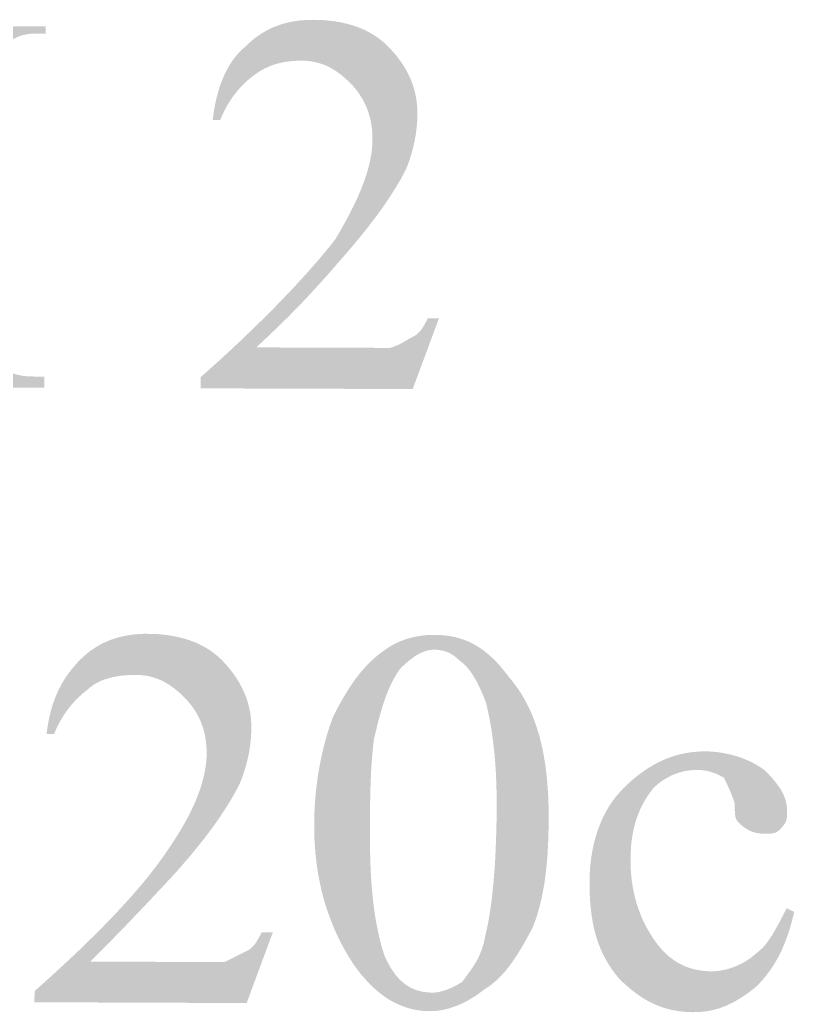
# Model space of a CAD drawing. Header units: millimetres. Extents: x -125 to 146, y -26 to 163.
# Drawn here: x 27.04 to 35.86, y 95.59 to 106.89 of the extents above; entities that cross this region are included whole.
import ezdxf

# ---------------------------------------------------------------- set-up
doc = ezdxf.new("R2010")
doc.units = ezdxf.units.MM
doc.header["$MEASUREMENT"] = 0
doc.layers.get('0').update_dxf_attribs({"color": 255, "linetype": 'CONTINUOUS'})

msp = doc.modelspace()

# ---------------------------------------------------------------- hatches: boundary and pattern name
at = {"true_color": 0x000007}
for points in [[(31.813, 103.488), (31.514, 102.683), (29.098, 102.691), (29.099, 102.818), (29.188, 102.897), (29.275, 102.975), (29.36, 103.052), (29.442, 103.128), (29.522, 103.203), (29.601, 103.277), (29.676, 103.35), (29.75, 103.422), (29.822, 103.492), (29.891, 103.561), (29.958, 103.629), (30.023, 103.696), (30.085, 103.761), (30.146, 103.825), (30.204, 103.888), (30.26, 103.949), (30.314, 104.008), (30.365, 104.067), (30.415, 104.123), (30.462, 104.178), (30.507, 104.232), (30.55, 104.283), (30.59, 104.333), (30.629, 104.382), (30.66, 104.435), (30.691, 104.487), (30.72, 104.539), (30.749, 104.591), (30.776, 104.642), (30.803, 104.692), (30.828, 104.742), (30.853, 104.792), (30.876, 104.841), (30.898, 104.89), (30.918, 104.938), (30.938, 104.986), (30.956, 105.034), (30.972, 105.081), (30.988, 105.127), (31.001, 105.173), (31.014, 105.219), (31.025, 105.264), (31.034, 105.309), (31.042, 105.353), (31.048, 105.397), (31.052, 105.44), (31.055, 105.483), (31.056, 105.526), (31.056, 105.557), (31.055, 105.588), (31.052, 105.619), (31.05, 105.649), (31.046, 105.679), (31.041, 105.709), (31.035, 105.737), (31.029, 105.766), (31.021, 105.794), (31.013, 105.822), (31.004, 105.849), (30.994, 105.876), (30.983, 105.902), (30.971, 105.928), (30.958, 105.954), (30.945, 105.979), (30.93, 106.003), (30.915, 106.028), (30.899, 106.051), (30.882, 106.075), (30.864, 106.098), (30.845, 106.12), (30.825, 106.143), (30.804, 106.164), (30.783, 106.185), (30.762, 106.205), (30.741, 106.224), (30.72, 106.242), (30.699, 106.26), (30.677, 106.276), (30.656, 106.292), (30.634, 106.306), (30.612, 106.32), (30.59, 106.333), (30.568, 106.345), (30.546, 106.356), (30.523, 106.366), (30.501, 106.375), (30.477, 106.384), (30.454, 106.392), (30.43, 106.398), (30.406, 106.404), (30.382, 106.409), (30.358, 106.413), (30.333, 106.416), (30.307, 106.419), (30.281, 106.42), (30.255, 106.42), (30.229, 106.42), (30.203, 106.42), (30.178, 106.419), (30.153, 106.417), (30.128, 106.415), (30.104, 106.412), (30.08, 106.409), (30.056, 106.406), (30.033, 106.401), (30.009, 106.396), (29.987, 106.391), (29.964, 106.385), (29.941, 106.378), (29.919, 106.37), (29.897, 106.362), (29.875, 106.353), (29.854, 106.343), (29.832, 106.333), (29.811, 106.322), (29.789, 106.31), (29.768, 106.297), (29.747, 106.283), (29.725, 106.269), (29.704, 106.253), (29.683, 106.237), (29.663, 106.221), (29.642, 106.204), (29.623, 106.186), (29.603, 106.168), (29.585, 106.15), (29.566, 106.131), (29.548, 106.112), (29.531, 106.092), (29.514, 106.072), (29.497, 106.051), (29.481, 106.03), (29.465, 106.009), (29.45, 105.987), (29.435, 105.965), (29.421, 105.942), (29.407, 105.919), (29.393, 105.895), (29.38, 105.871), (29.367, 105.846), (29.355, 105.821), (29.343, 105.796), (29.332, 105.77), (29.321, 105.744), (29.237, 105.744), (29.242, 105.792), (29.249, 105.838), (29.257, 105.884), (29.265, 105.929), (29.275, 105.972), (29.285, 106.015), (29.296, 106.056), (29.308, 106.097), (29.321, 106.137), (29.335, 106.175), (29.35, 106.213), (29.365, 106.249), (29.382, 106.284), (29.399, 106.318), (29.417, 106.351), (29.436, 106.383), (29.456, 106.413), (29.477, 106.442), (29.499, 106.471), (29.522, 106.497), (29.545, 106.523), (29.569, 106.547), (29.595, 106.57), (29.621, 106.592), (29.647, 106.618), (29.675, 106.642), (29.702, 106.665), (29.73, 106.687), (29.759, 106.708), (29.788, 106.727), (29.817, 106.745), (29.847, 106.762), (29.877, 106.778), (29.908, 106.793), (29.939, 106.806), (29.971, 106.818), (30.003, 106.83), (30.035, 106.84), (30.068, 106.849), (30.101, 106.857), (30.135, 106.864), (30.169, 106.87), (30.204, 106.875), (30.239, 106.879), (30.275, 106.882), (30.311, 106.884), (30.347, 106.885), (30.384, 106.886), (30.426, 106.885), (30.468, 106.884), (30.509, 106.881), (30.549, 106.878), (30.59, 106.874), (30.629, 106.868), (30.668, 106.862), (30.707, 106.855), (30.745, 106.846), (30.782, 106.837), (30.818, 106.827), (30.854, 106.815), (30.89, 106.803), (30.924, 106.789), (30.958, 106.774), (30.992, 106.758), (31.024, 106.741), (31.056, 106.722), (31.087, 106.703), (31.117, 106.682), (31.146, 106.66), (31.175, 106.637), (31.203, 106.612), (31.229, 106.586), (31.256, 106.559), (31.281, 106.532), (31.305, 106.505), (31.329, 106.476), (31.351, 106.448), (31.372, 106.419), (31.393, 106.39), (31.412, 106.36), (31.431, 106.329), (31.448, 106.299), (31.464, 106.267), (31.479, 106.236), (31.493, 106.204), (31.506, 106.171), (31.518, 106.138), (31.528, 106.105), (31.537, 106.071), (31.545, 106.036), (31.552, 106.001), (31.558, 105.966), (31.562, 105.93), (31.565, 105.894), (31.567, 105.857), (31.568, 105.82), (31.568, 105.794), (31.567, 105.767), (31.566, 105.741), (31.564, 105.714), (31.562, 105.688), (31.559, 105.662), (31.556, 105.635), (31.553, 105.609), (31.549, 105.582), (31.545, 105.556), (31.54, 105.529), (31.535, 105.503), (31.529, 105.476), (31.523, 105.45), (31.517, 105.424), (31.51, 105.397), (31.502, 105.371), (31.495, 105.344), (31.486, 105.318), (31.478, 105.291), (31.469, 105.265), (31.459, 105.239), (31.449, 105.212), (31.438, 105.186), (31.416, 105.144), (31.393, 105.101), (31.37, 105.059), (31.345, 105.017), (31.32, 104.974), (31.293, 104.932), (31.266, 104.889), (31.238, 104.846), (31.209, 104.803), (31.179, 104.76), (31.148, 104.717), (31.117, 104.673), (31.084, 104.63), (31.051, 104.586), (31.017, 104.541), (30.982, 104.497), (30.946, 104.452), (30.909, 104.407), (30.871, 104.361), (30.833, 104.315), (30.793, 104.269), (30.753, 104.222), (30.712, 104.175), (30.67, 104.128), (30.612, 104.06), (30.556, 103.996), (30.501, 103.934), (30.447, 103.874), (30.395, 103.817), (30.344, 103.762), (30.295, 103.71), (30.248, 103.66), (30.202, 103.613), (30.158, 103.568), (30.116, 103.525), (30.075, 103.484), (30.036, 103.446), (29.999, 103.41), (29.964, 103.375), (29.93, 103.343), (29.899, 103.313), (29.869, 103.285), (29.842, 103.259), (29.816, 103.235), (29.793, 103.213), (29.771, 103.193), (29.752, 103.174), (29.735, 103.157), (30.836, 103.153), (30.862, 103.153), (30.887, 103.153), (30.911, 103.153), (30.935, 103.153), (30.957, 103.153), (30.979, 103.153), (31, 103.153), (31.021, 103.153), (31.04, 103.153), (31.059, 103.153), (31.077, 103.152), (31.095, 103.152), (31.112, 103.152), (31.128, 103.152), (31.144, 103.152), (31.159, 103.152), (31.173, 103.152), (31.187, 103.152), (31.2, 103.152), (31.213, 103.152), (31.225, 103.152), (31.237, 103.152), (31.248, 103.152), (31.259, 103.152), (31.275, 103.157), (31.29, 103.162), (31.304, 103.167), (31.317, 103.173), (31.33, 103.178), (31.342, 103.183), (31.354, 103.188), (31.364, 103.194), (31.375, 103.199), (31.385, 103.204), (31.395, 103.209), (31.404, 103.215), (31.414, 103.22), (31.423, 103.225), (31.432, 103.231), (31.441, 103.236), (31.449, 103.241), (31.458, 103.246), (31.467, 103.252), (31.477, 103.257), (31.486, 103.262), (31.496, 103.267), (31.506, 103.273), (31.516, 103.278), (31.526, 103.283), (31.536, 103.289), (31.546, 103.296), (31.555, 103.302), (31.564, 103.309), (31.572, 103.317), (31.581, 103.324), (31.588, 103.332), (31.596, 103.341), (31.603, 103.349), (31.61, 103.358), (31.617, 103.367), (31.624, 103.377), (31.63, 103.386), (31.636, 103.396), (31.642, 103.406), (31.648, 103.416), (31.654, 103.426), (31.659, 103.436), (31.665, 103.447), (31.67, 103.457), (31.676, 103.468), (31.681, 103.478), (31.686, 103.489)], [(24.476, 102.709), (22.88, 106.194), (22.87, 103.437), (22.87, 103.406), (22.871, 103.375), (22.872, 103.346), (22.873, 103.317), (22.875, 103.289), (22.877, 103.263), (22.879, 103.237), (22.882, 103.213), (22.885, 103.189), (22.888, 103.166), (22.892, 103.145), (22.895, 103.125), (22.899, 103.105), (22.904, 103.087), (22.908, 103.07), (22.913, 103.054), (22.917, 103.039), (22.922, 103.026), (22.927, 103.014), (22.932, 103.002), (22.937, 102.993), (22.942, 102.984), (22.948, 102.977), (22.953, 102.971), (22.964, 102.96), (22.975, 102.95), (22.987, 102.941), (22.999, 102.932), (23.011, 102.923), (23.024, 102.915), (23.037, 102.907), (23.05, 102.899), (23.064, 102.892), (23.078, 102.886), (23.092, 102.879), (23.106, 102.874), (23.121, 102.868), (23.136, 102.864), (23.151, 102.859), (23.166, 102.855), (23.181, 102.852), (23.197, 102.849), (23.212, 102.846), (23.228, 102.844), (23.244, 102.842), (23.259, 102.841), (23.275, 102.84), (23.291, 102.84), (23.461, 102.839), (23.46, 102.712), (22.018, 102.718), (22.019, 102.845), (22.146, 102.844), (22.172, 102.844), (22.197, 102.845), (22.221, 102.846), (22.245, 102.848), (22.267, 102.85), (22.289, 102.852), (22.31, 102.855), (22.33, 102.858), (22.349, 102.862), (22.367, 102.866), (22.384, 102.871), (22.401, 102.876), (22.417, 102.882), (22.431, 102.888), (22.445, 102.894), (22.458, 102.901), (22.47, 102.909), (22.481, 102.917), (22.492, 102.925), (22.501, 102.934), (22.51, 102.943), (22.517, 102.952), (22.524, 102.962), (22.53, 102.972), (22.535, 102.983), (22.54, 102.994), (22.546, 103.006), (22.551, 103.019), (22.556, 103.031), (22.561, 103.045), (22.566, 103.059), (22.571, 103.074), (22.576, 103.09), (22.58, 103.106), (22.584, 103.123), (22.589, 103.142), (22.592, 103.16), (22.596, 103.18), (22.6, 103.201), (22.603, 103.223), (22.606, 103.246), (22.608, 103.27), (22.61, 103.295), (22.612, 103.321), (22.614, 103.348), (22.615, 103.377), (22.616, 103.407), (22.616, 103.438), (22.626, 106.11), (22.626, 106.136), (22.625, 106.161), (22.624, 106.186), (22.623, 106.209), (22.621, 106.232), (22.619, 106.254), (22.617, 106.275), (22.614, 106.295), (22.611, 106.315), (22.608, 106.334), (22.604, 106.352), (22.6, 106.369), (22.596, 106.386), (22.592, 106.403), (22.588, 106.418), (22.583, 106.433), (22.579, 106.448), (22.574, 106.461), (22.569, 106.475), (22.564, 106.488), (22.559, 106.5), (22.553, 106.512), (22.548, 106.523), (22.543, 106.534), (22.542, 106.539), (22.541, 106.544), (22.539, 106.55), (22.536, 106.555), (22.533, 106.56), (22.529, 106.565), (22.525, 106.571), (22.519, 106.576), (22.514, 106.581), (22.508, 106.587), (22.502, 106.592), (22.495, 106.597), (22.489, 106.603), (22.482, 106.608), (22.475, 106.613), (22.468, 106.619), (22.461, 106.624), (22.454, 106.629), (22.447, 106.635), (22.44, 106.64), (22.434, 106.645), (22.428, 106.651), (22.422, 106.656), (22.416, 106.661), (22.405, 106.666), (22.394, 106.672), (22.382, 106.677), (22.369, 106.682), (22.357, 106.687), (22.343, 106.692), (22.33, 106.697), (22.316, 106.702), (22.301, 106.707), (22.286, 106.711), (22.271, 106.716), (22.255, 106.72), (22.239, 106.724), (22.223, 106.728), (22.206, 106.731), (22.188, 106.734), (22.17, 106.737), (22.152, 106.74), (22.133, 106.742), (22.114, 106.744), (22.094, 106.745), (22.074, 106.746), (22.054, 106.747), (22.033, 106.747), (22.033, 106.832), (23.221, 106.827), (24.694, 103.599), (26.187, 106.817), (27.333, 106.812), (27.333, 106.728), (27.206, 106.728), (27.185, 106.728), (27.164, 106.727), (27.144, 106.725), (27.124, 106.722), (27.105, 106.718), (27.086, 106.714), (27.068, 106.709), (27.05, 106.704), (27.033, 106.697), (27.016, 106.691), (26.999, 106.684), (26.983, 106.676), (26.967, 106.668), (26.952, 106.659), (26.937, 106.651), (26.922, 106.641), (26.908, 106.632), (26.894, 106.622), (26.881, 106.612), (26.868, 106.602), (26.856, 106.592), (26.844, 106.581), (26.832, 106.571), (26.821, 106.56), (26.816, 106.549), (26.811, 106.538), (26.805, 106.526), (26.8, 106.514), (26.795, 106.501), (26.79, 106.488), (26.785, 106.473), (26.78, 106.458), (26.775, 106.443), (26.771, 106.426), (26.767, 106.409), (26.762, 106.391), (26.759, 106.372), (26.755, 106.352), (26.751, 106.331), (26.748, 106.31), (26.745, 106.287), (26.743, 106.263), (26.741, 106.238), (26.739, 106.212), (26.737, 106.184), (26.736, 106.156), (26.735, 106.126), (26.735, 106.095), (26.725, 103.423), (26.725, 103.391), (26.726, 103.361), (26.727, 103.331), (26.728, 103.303), (26.73, 103.275), (26.732, 103.249), (26.734, 103.223), (26.737, 103.198), (26.74, 103.175), (26.743, 103.152), (26.747, 103.131), (26.75, 103.11), (26.754, 103.091), (26.759, 103.073), (26.763, 103.056), (26.767, 103.04), (26.772, 103.025), (26.777, 103.012), (26.782, 102.999), (26.787, 102.988), (26.792, 102.978), (26.797, 102.97), (26.803, 102.963), (26.808, 102.957), (26.819, 102.946), (26.831, 102.936), (26.842, 102.927), (26.855, 102.917), (26.868, 102.909), (26.881, 102.9), (26.894, 102.892), (26.908, 102.885), (26.923, 102.878), (26.938, 102.871), (26.953, 102.865), (26.969, 102.859), (26.985, 102.854), (27.001, 102.849), (27.018, 102.845), (27.036, 102.841), (27.054, 102.837), (27.072, 102.834), (27.091, 102.832), (27.11, 102.83), (27.13, 102.828), (27.15, 102.827), (27.17, 102.826), (27.191, 102.826), (27.318, 102.825), (27.318, 102.698), (25.579, 102.704), (25.58, 102.831), (25.707, 102.831), (25.728, 102.831), (25.748, 102.832), (25.768, 102.833), (25.788, 102.834), (25.807, 102.836), (25.826, 102.839), (25.844, 102.842), (25.862, 102.845), (25.88, 102.849), (25.897, 102.853), (25.913, 102.858), (25.929, 102.863), (25.945, 102.869), (25.96, 102.875), (25.975, 102.881), (25.989, 102.888), (26.003, 102.896), (26.017, 102.904), (26.03, 102.912), (26.042, 102.92), (26.054, 102.929), (26.066, 102.939), (26.077, 102.949), (26.088, 102.959), (26.094, 102.97), (26.099, 102.981), (26.104, 102.993), (26.109, 103.005), (26.115, 103.018), (26.12, 103.032), (26.125, 103.046), (26.129, 103.061), (26.134, 103.077), (26.139, 103.093), (26.143, 103.11), (26.147, 103.128), (26.151, 103.147), (26.155, 103.167), (26.158, 103.188), (26.161, 103.21), (26.164, 103.233), (26.167, 103.257), (26.169, 103.282), (26.171, 103.308), (26.172, 103.335), (26.174, 103.364), (26.174, 103.393), (26.175, 103.425), (26.185, 106.182), (24.561, 102.708)], [(29.922, 96.5), (29.623, 95.694), (27.207, 95.703), (27.208, 95.83), (27.297, 95.909), (27.384, 95.987), (27.468, 96.064), (27.551, 96.14), (27.631, 96.215), (27.709, 96.289), (27.784, 96.361), (27.857, 96.433), (27.928, 96.503), (27.997, 96.573), (28.063, 96.641), (28.126, 96.707), (28.187, 96.772), (28.246, 96.836), (28.303, 96.899), (28.356, 96.96), (28.408, 97.02), (28.456, 97.078), (28.503, 97.135), (28.546, 97.19), (28.587, 97.243), (28.626, 97.295), (28.662, 97.345), (28.695, 97.393), (28.732, 97.446), (28.767, 97.498), (28.801, 97.55), (28.833, 97.601), (28.865, 97.652), (28.894, 97.703), (28.923, 97.753), (28.95, 97.802), (28.975, 97.852), (28.999, 97.9), (29.022, 97.949), (29.043, 97.997), (29.062, 98.044), (29.08, 98.091), (29.096, 98.138), (29.111, 98.184), (29.124, 98.23), (29.135, 98.275), (29.145, 98.32), (29.153, 98.364), (29.159, 98.408), (29.164, 98.452), (29.167, 98.495), (29.168, 98.537), (29.167, 98.569), (29.166, 98.6), (29.164, 98.63), (29.161, 98.661), (29.157, 98.69), (29.152, 98.72), (29.147, 98.749), (29.14, 98.777), (29.133, 98.805), (29.124, 98.833), (29.115, 98.86), (29.105, 98.887), (29.094, 98.913), (29.082, 98.939), (29.069, 98.964), (29.056, 98.989), (29.041, 99.014), (29.025, 99.038), (29.009, 99.061), (28.992, 99.085), (28.973, 99.107), (28.954, 99.13), (28.934, 99.152), (28.913, 99.173), (28.892, 99.194), (28.871, 99.214), (28.85, 99.233), (28.829, 99.251), (28.807, 99.268), (28.786, 99.285), (28.765, 99.3), (28.743, 99.315), (28.721, 99.329), (28.699, 99.342), (28.677, 99.354), (28.655, 99.365), (28.632, 99.375), (28.609, 99.384), (28.586, 99.393), (28.563, 99.4), (28.539, 99.407), (28.515, 99.413), (28.491, 99.418), (28.466, 99.422), (28.441, 99.425), (28.416, 99.427), (28.39, 99.429), (28.364, 99.429), (28.337, 99.429), (28.311, 99.428), (28.285, 99.427), (28.258, 99.426), (28.232, 99.424), (28.206, 99.421), (28.181, 99.418), (28.155, 99.414), (28.13, 99.41), (28.105, 99.405), (28.081, 99.399), (28.057, 99.393), (28.033, 99.386), (28.01, 99.379), (27.987, 99.371), (27.965, 99.362), (27.944, 99.352), (27.923, 99.342), (27.903, 99.33), (27.883, 99.318), (27.865, 99.305), (27.847, 99.292), (27.829, 99.277), (27.813, 99.262), (27.792, 99.246), (27.771, 99.229), (27.751, 99.213), (27.732, 99.195), (27.712, 99.177), (27.693, 99.159), (27.675, 99.14), (27.657, 99.121), (27.64, 99.102), (27.623, 99.082), (27.606, 99.061), (27.59, 99.04), (27.574, 99.019), (27.559, 98.997), (27.544, 98.975), (27.53, 98.952), (27.516, 98.929), (27.502, 98.906), (27.489, 98.882), (27.476, 98.857), (27.464, 98.833), (27.452, 98.807), (27.441, 98.782), (27.43, 98.755), (27.345, 98.756), (27.351, 98.803), (27.358, 98.848), (27.366, 98.893), (27.374, 98.936), (27.384, 98.978), (27.394, 99.019), (27.405, 99.059), (27.417, 99.097), (27.43, 99.135), (27.444, 99.172), (27.459, 99.207), (27.474, 99.242), (27.491, 99.276), (27.508, 99.309), (27.526, 99.342), (27.545, 99.373), (27.565, 99.404), (27.586, 99.435), (27.608, 99.464), (27.63, 99.493), (27.654, 99.521), (27.678, 99.549), (27.703, 99.577), (27.73, 99.604), (27.756, 99.629), (27.784, 99.654), (27.811, 99.677), (27.839, 99.699), (27.868, 99.719), (27.897, 99.739), (27.926, 99.757), (27.956, 99.774), (27.986, 99.789), (28.017, 99.804), (28.048, 99.817), (28.08, 99.83), (28.112, 99.841), (28.144, 99.851), (28.177, 99.86), (28.21, 99.868), (28.244, 99.875), (28.278, 99.881), (28.313, 99.886), (28.348, 99.89), (28.383, 99.893), (28.419, 99.896), (28.456, 99.897), (28.493, 99.897), (28.535, 99.896), (28.576, 99.895), (28.618, 99.893), (28.658, 99.889), (28.699, 99.885), (28.738, 99.88), (28.778, 99.873), (28.816, 99.866), (28.854, 99.858), (28.892, 99.848), (28.928, 99.838), (28.965, 99.826), (29, 99.814), (29.035, 99.8), (29.069, 99.785), (29.102, 99.769), (29.135, 99.752), (29.167, 99.734), (29.198, 99.714), (29.228, 99.693), (29.258, 99.671), (29.286, 99.648), (29.314, 99.623), (29.341, 99.598), (29.367, 99.57), (29.392, 99.543), (29.416, 99.515), (29.439, 99.487), (29.461, 99.458), (29.482, 99.429), (29.503, 99.399), (29.522, 99.369), (29.54, 99.339), (29.557, 99.308), (29.573, 99.277), (29.588, 99.245), (29.602, 99.213), (29.615, 99.18), (29.626, 99.148), (29.637, 99.114), (29.646, 99.08), (29.654, 99.046), (29.661, 99.011), (29.667, 98.976), (29.671, 98.941), (29.674, 98.905), (29.676, 98.868), (29.677, 98.832), (29.676, 98.805), (29.676, 98.779), (29.674, 98.752), (29.673, 98.726), (29.671, 98.699), (29.668, 98.673), (29.665, 98.647), (29.662, 98.62), (29.658, 98.594), (29.654, 98.567), (29.649, 98.541), (29.644, 98.514), (29.638, 98.488), (29.632, 98.461), (29.626, 98.435), (29.619, 98.409), (29.611, 98.382), (29.603, 98.356), (29.595, 98.329), (29.587, 98.303), (29.577, 98.276), (29.568, 98.25), (29.558, 98.224), (29.547, 98.197), (29.526, 98.155), (29.503, 98.112), (29.479, 98.069), (29.455, 98.027), (29.43, 97.984), (29.403, 97.941), (29.376, 97.899), (29.348, 97.856), (29.32, 97.813), (29.29, 97.77), (29.259, 97.726), (29.228, 97.683), (29.195, 97.639), (29.162, 97.595), (29.128, 97.551), (29.092, 97.506), (29.056, 97.462), (29.019, 97.417), (28.982, 97.371), (28.943, 97.326), (28.903, 97.28), (28.863, 97.233), (28.821, 97.186), (28.779, 97.139), (28.716, 97.072), (28.656, 97.007), (28.597, 96.945), (28.541, 96.885), (28.487, 96.828), (28.435, 96.773), (28.386, 96.721), (28.338, 96.671), (28.292, 96.624), (28.249, 96.578), (28.207, 96.535), (28.168, 96.494), (28.13, 96.456), (28.095, 96.419), (28.061, 96.385), (28.03, 96.353), (28, 96.323), (27.972, 96.294), (27.946, 96.268), (27.922, 96.244), (27.9, 96.222), (27.879, 96.201), (27.861, 96.183), (27.844, 96.166), (28.902, 96.162), (28.934, 96.162), (28.964, 96.162), (28.992, 96.162), (29.02, 96.162), (29.046, 96.162), (29.072, 96.162), (29.096, 96.162), (29.119, 96.161), (29.141, 96.161), (29.162, 96.161), (29.182, 96.161), (29.201, 96.161), (29.219, 96.161), (29.236, 96.161), (29.253, 96.161), (29.268, 96.161), (29.283, 96.161), (29.298, 96.161), (29.311, 96.161), (29.324, 96.161), (29.337, 96.161), (29.348, 96.161), (29.36, 96.161), (29.37, 96.16), (29.381, 96.166), (29.392, 96.171), (29.402, 96.176), (29.413, 96.182), (29.423, 96.187), (29.434, 96.192), (29.445, 96.197), (29.455, 96.203), (29.466, 96.208), (29.476, 96.213), (29.487, 96.218), (29.498, 96.224), (29.508, 96.229), (29.519, 96.234), (29.53, 96.239), (29.54, 96.245), (29.551, 96.25), (29.561, 96.255), (29.572, 96.26), (29.583, 96.266), (29.593, 96.271), (29.604, 96.276), (29.614, 96.281), (29.625, 96.287), (29.635, 96.292), (29.645, 96.298), (29.655, 96.304), (29.664, 96.311), (29.673, 96.318), (29.681, 96.326), (29.689, 96.334), (29.697, 96.342), (29.705, 96.35), (29.712, 96.359), (29.719, 96.368), (29.726, 96.377), (29.732, 96.387), (29.739, 96.397), (29.745, 96.407), (29.751, 96.417), (29.757, 96.427), (29.762, 96.437), (29.768, 96.448), (29.774, 96.458), (29.779, 96.469), (29.784, 96.479), (29.79, 96.49), (29.795, 96.5)], [(35.858, 96.732), (35.847, 96.685), (35.835, 96.639), (35.823, 96.595), (35.811, 96.551), (35.798, 96.509), (35.784, 96.468), (35.77, 96.429), (35.755, 96.39), (35.74, 96.352), (35.724, 96.315), (35.708, 96.279), (35.69, 96.244), (35.673, 96.21), (35.654, 96.177), (35.635, 96.145), (35.615, 96.113), (35.594, 96.082), (35.573, 96.052), (35.551, 96.023), (35.528, 95.994), (35.504, 95.965), (35.48, 95.938), (35.455, 95.911), (35.428, 95.884), (35.397, 95.858), (35.366, 95.834), (35.335, 95.811), (35.304, 95.789), (35.274, 95.769), (35.244, 95.749), (35.214, 95.731), (35.185, 95.714), (35.155, 95.698), (35.126, 95.684), (35.097, 95.67), (35.068, 95.658), (35.039, 95.647), (35.009, 95.636), (34.98, 95.627), (34.951, 95.619), (34.921, 95.612), (34.892, 95.606), (34.862, 95.601), (34.832, 95.597), (34.801, 95.594), (34.77, 95.592), (34.739, 95.591), (34.708, 95.59), (34.666, 95.591), (34.625, 95.593), (34.585, 95.597), (34.545, 95.602), (34.506, 95.608), (34.468, 95.615), (34.431, 95.624), (34.394, 95.634), (34.358, 95.645), (34.323, 95.658), (34.288, 95.672), (34.253, 95.687), (34.219, 95.704), (34.185, 95.722), (34.152, 95.741), (34.119, 95.762), (34.086, 95.784), (34.054, 95.807), (34.021, 95.832), (33.989, 95.858), (33.958, 95.885), (33.926, 95.913), (33.894, 95.943), (33.862, 95.975), (33.832, 96.012), (33.803, 96.05), (33.775, 96.088), (33.75, 96.127), (33.726, 96.167), (33.703, 96.207), (33.682, 96.248), (33.663, 96.29), (33.645, 96.332), (33.628, 96.375), (33.613, 96.419), (33.6, 96.464), (33.587, 96.509), (33.576, 96.556), (33.566, 96.603), (33.558, 96.652), (33.55, 96.701), (33.544, 96.752), (33.539, 96.803), (33.534, 96.856), (33.531, 96.91), (33.529, 96.965), (33.528, 97.022), (33.528, 97.079), (33.529, 97.132), (33.531, 97.184), (33.534, 97.236), (33.539, 97.287), (33.545, 97.337), (33.553, 97.387), (33.562, 97.437), (33.572, 97.485), (33.583, 97.533), (33.596, 97.58), (33.61, 97.626), (33.625, 97.672), (33.642, 97.716), (33.66, 97.76), (33.679, 97.803), (33.7, 97.844), (33.722, 97.885), (33.745, 97.925), (33.77, 97.963), (33.796, 98.001), (33.823, 98.037), (33.852, 98.072), (33.882, 98.106), (33.913, 98.139), (33.945, 98.17), (33.977, 98.2), (34.01, 98.229), (34.044, 98.258), (34.078, 98.285), (34.113, 98.311), (34.148, 98.336), (34.183, 98.36), (34.22, 98.383), (34.256, 98.405), (34.294, 98.425), (34.332, 98.444), (34.371, 98.462), (34.41, 98.478), (34.45, 98.493), (34.491, 98.507), (34.533, 98.519), (34.575, 98.529), (34.618, 98.538), (34.662, 98.546), (34.707, 98.551), (34.752, 98.555), (34.798, 98.558), (34.846, 98.559), (34.877, 98.558), (34.909, 98.557), (34.941, 98.554), (34.972, 98.551), (35.004, 98.547), (35.035, 98.543), (35.066, 98.537), (35.096, 98.531), (35.127, 98.524), (35.157, 98.516), (35.187, 98.508), (35.216, 98.499), (35.245, 98.489), (35.273, 98.479), (35.301, 98.468), (35.328, 98.456), (35.355, 98.444), (35.381, 98.432), (35.406, 98.418), (35.431, 98.405), (35.455, 98.39), (35.478, 98.375), (35.501, 98.36), (35.522, 98.344), (35.543, 98.323), (35.563, 98.303), (35.582, 98.282), (35.6, 98.263), (35.617, 98.243), (35.633, 98.224), (35.649, 98.204), (35.663, 98.185), (35.677, 98.167), (35.69, 98.148), (35.702, 98.129), (35.713, 98.111), (35.723, 98.092), (35.733, 98.073), (35.741, 98.054), (35.749, 98.035), (35.755, 98.016), (35.761, 97.997), (35.766, 97.978), (35.77, 97.958), (35.773, 97.938), (35.775, 97.917), (35.777, 97.896), (35.777, 97.875), (35.777, 97.865), (35.777, 97.855), (35.777, 97.845), (35.777, 97.836), (35.776, 97.827), (35.776, 97.818), (35.775, 97.81), (35.774, 97.801), (35.772, 97.793), (35.77, 97.785), (35.768, 97.777), (35.766, 97.769), (35.763, 97.761), (35.759, 97.753), (35.755, 97.745), (35.751, 97.737), (35.746, 97.729), (35.74, 97.72), (35.733, 97.712), (35.726, 97.703), (35.718, 97.694), (35.709, 97.684), (35.7, 97.674), (35.689, 97.664), (35.684, 97.659), (35.678, 97.654), (35.673, 97.65), (35.668, 97.646), (35.662, 97.643), (35.657, 97.639), (35.651, 97.637), (35.645, 97.634), (35.639, 97.632), (35.633, 97.63), (35.627, 97.628), (35.62, 97.627), (35.613, 97.626), (35.606, 97.625), (35.599, 97.624), (35.592, 97.623), (35.584, 97.623), (35.576, 97.623), (35.567, 97.622), (35.559, 97.622), (35.549, 97.622), (35.54, 97.622), (35.53, 97.622), (35.52, 97.622), (35.504, 97.622), (35.489, 97.623), (35.474, 97.624), (35.459, 97.626), (35.445, 97.628), (35.432, 97.63), (35.418, 97.633), (35.405, 97.637), (35.392, 97.64), (35.38, 97.645), (35.368, 97.649), (35.356, 97.654), (35.344, 97.66), (35.332, 97.666), (35.321, 97.672), (35.31, 97.679), (35.299, 97.687), (35.288, 97.694), (35.277, 97.703), (35.266, 97.711), (35.255, 97.72), (35.245, 97.73), (35.234, 97.74), (35.224, 97.75), (35.219, 97.755), (35.214, 97.761), (35.21, 97.766), (35.206, 97.772), (35.202, 97.778), (35.199, 97.783), (35.197, 97.789), (35.194, 97.796), (35.192, 97.803), (35.19, 97.81), (35.188, 97.817), (35.187, 97.825), (35.186, 97.833), (35.185, 97.842), (35.184, 97.851), (35.183, 97.861), (35.183, 97.871), (35.182, 97.882), (35.182, 97.894), (35.182, 97.907), (35.182, 97.92), (35.182, 97.934), (35.182, 97.949), (35.182, 97.965), (35.177, 97.98), (35.172, 97.996), (35.166, 98.01), (35.161, 98.025), (35.156, 98.039), (35.151, 98.053), (35.145, 98.066), (35.14, 98.079), (35.135, 98.092), (35.13, 98.105), (35.124, 98.117), (35.119, 98.129), (35.114, 98.141), (35.109, 98.152), (35.103, 98.164), (35.098, 98.175), (35.093, 98.186), (35.088, 98.197), (35.082, 98.208), (35.077, 98.219), (35.072, 98.23), (35.067, 98.24), (35.061, 98.251), (35.056, 98.261), (35.046, 98.267), (35.035, 98.272), (35.024, 98.277), (35.014, 98.283), (35.003, 98.288), (34.992, 98.293), (34.981, 98.298), (34.97, 98.303), (34.959, 98.307), (34.948, 98.312), (34.936, 98.316), (34.924, 98.32), (34.912, 98.324), (34.9, 98.328), (34.887, 98.331), (34.875, 98.334), (34.862, 98.337), (34.848, 98.34), (34.834, 98.342), (34.82, 98.344), (34.806, 98.345), (34.791, 98.346), (34.776, 98.347), (34.76, 98.347), (34.734, 98.347), (34.708, 98.346), (34.683, 98.344), (34.658, 98.341), (34.633, 98.337), (34.609, 98.333), (34.586, 98.327), (34.563, 98.321), (34.54, 98.315), (34.518, 98.307), (34.496, 98.299), (34.474, 98.29), (34.453, 98.281), (34.433, 98.27), (34.413, 98.26), (34.393, 98.248), (34.374, 98.236), (34.355, 98.224), (34.337, 98.211), (34.319, 98.197), (34.301, 98.183), (34.284, 98.168), (34.268, 98.153), (34.251, 98.137), (34.231, 98.11), (34.211, 98.083), (34.192, 98.055), (34.173, 98.027), (34.156, 97.998), (34.14, 97.969), (34.124, 97.939), (34.109, 97.909), (34.096, 97.878), (34.083, 97.846), (34.071, 97.814), (34.06, 97.781), (34.049, 97.748), (34.04, 97.714), (34.031, 97.679), (34.024, 97.643), (34.017, 97.607), (34.011, 97.57), (34.006, 97.532), (34.002, 97.494), (33.999, 97.454), (33.997, 97.414), (33.995, 97.373), (33.994, 97.331), (33.995, 97.289), (33.996, 97.248), (33.998, 97.206), (34.001, 97.166), (34.005, 97.125), (34.009, 97.085), (34.015, 97.046), (34.021, 97.007), (34.029, 96.968), (34.037, 96.93), (34.046, 96.892), (34.056, 96.855), (34.067, 96.818), (34.079, 96.782), (34.092, 96.746), (34.105, 96.71), (34.119, 96.675), (34.135, 96.64), (34.151, 96.606), (34.168, 96.572), (34.186, 96.539), (34.205, 96.506), (34.225, 96.473), (34.245, 96.441), (34.266, 96.41), (34.288, 96.38), (34.31, 96.351), (34.333, 96.324), (34.356, 96.297), (34.38, 96.273), (34.404, 96.249), (34.429, 96.227), (34.455, 96.207), (34.481, 96.187), (34.508, 96.169), (34.535, 96.152), (34.563, 96.137), (34.592, 96.123), (34.621, 96.11), (34.652, 96.099), (34.682, 96.089), (34.714, 96.08), (34.747, 96.073), (34.78, 96.066), (34.814, 96.062), (34.849, 96.058), (34.884, 96.056), (34.921, 96.055), (34.942, 96.056), (34.964, 96.057), (34.986, 96.059), (35.009, 96.062), (35.031, 96.066), (35.054, 96.07), (35.077, 96.075), (35.1, 96.081), (35.123, 96.088), (35.146, 96.096), (35.169, 96.104), (35.191, 96.113), (35.214, 96.122), (35.236, 96.132), (35.257, 96.143), (35.279, 96.154), (35.3, 96.166), (35.32, 96.179), (35.34, 96.192), (35.36, 96.206), (35.378, 96.22), (35.396, 96.234), (35.413, 96.249), (35.43, 96.265), (35.446, 96.276), (35.461, 96.289), (35.476, 96.302), (35.49, 96.315), (35.505, 96.33), (35.519, 96.346), (35.533, 96.362), (35.546, 96.379), (35.56, 96.398), (35.573, 96.417), (35.587, 96.437), (35.6, 96.457), (35.614, 96.479), (35.627, 96.501), (35.641, 96.525), (35.654, 96.549), (35.668, 96.574), (35.682, 96.6), (35.697, 96.627), (35.711, 96.655), (35.726, 96.683), (35.741, 96.713), (35.757, 96.743), (35.773, 96.774)]]:
    msp.add_hatch(color=7, dxfattribs=at).paths.add_polyline_path(points)
h = msp.add_hatch(color=7, dxfattribs=at)
h.paths.add_polyline_path([(30.392, 97.726), (30.393, 97.784), (30.394, 97.842), (30.397, 97.899), (30.4, 97.956), (30.404, 98.012), (30.409, 98.068), (30.414, 98.123), (30.421, 98.177), (30.428, 98.231), (30.435, 98.285), (30.444, 98.337), (30.453, 98.389), (30.463, 98.441), (30.473, 98.491), (30.484, 98.541), (30.496, 98.59), (30.508, 98.639), (30.521, 98.686), (30.534, 98.733), (30.548, 98.779), (30.562, 98.825), (30.577, 98.869), (30.593, 98.913), (30.608, 98.955), (30.63, 98.997), (30.651, 99.038), (30.673, 99.078), (30.694, 99.117), (30.716, 99.155), (30.738, 99.193), (30.76, 99.229), (30.782, 99.265), (30.805, 99.3), (30.828, 99.334), (30.851, 99.367), (30.875, 99.399), (30.899, 99.43), (30.923, 99.461), (30.949, 99.49), (30.974, 99.519), (31.001, 99.547), (31.027, 99.574), (31.055, 99.6), (31.083, 99.625), (31.112, 99.65), (31.142, 99.673), (31.173, 99.696), (31.204, 99.718), (31.226, 99.733), (31.248, 99.748), (31.27, 99.761), (31.293, 99.774), (31.316, 99.786), (31.339, 99.797), (31.363, 99.808), (31.387, 99.817), (31.41, 99.826), (31.434, 99.835), (31.458, 99.842), (31.482, 99.849), (31.506, 99.855), (31.53, 99.861), (31.553, 99.866), (31.577, 99.87), (31.601, 99.874), (31.624, 99.877), (31.647, 99.879), (31.67, 99.882), (31.692, 99.883), (31.714, 99.884), (31.736, 99.885), (31.758, 99.885), (31.799, 99.884), (31.841, 99.882), (31.881, 99.878), (31.92, 99.873), (31.959, 99.867), (31.997, 99.859), (32.034, 99.849), (32.071, 99.838), (32.107, 99.825), (32.143, 99.811), (32.178, 99.795), (32.212, 99.777), (32.246, 99.757), (32.28, 99.736), (32.313, 99.713), (32.346, 99.688), (32.379, 99.66), (32.411, 99.631), (32.444, 99.6), (32.476, 99.567), (32.508, 99.532), (32.539, 99.495), (32.571, 99.455), (32.602, 99.414), (32.644, 99.365), (32.682, 99.314), (32.719, 99.262), (32.754, 99.209), (32.786, 99.153), (32.817, 99.096), (32.846, 99.037), (32.872, 98.977), (32.897, 98.914), (32.92, 98.851), (32.941, 98.785), (32.96, 98.719), (32.977, 98.65), (32.993, 98.58), (33.007, 98.509), (33.019, 98.436), (33.03, 98.362), (33.039, 98.286), (33.046, 98.208), (33.052, 98.13), (33.057, 98.049), (33.06, 97.968), (33.062, 97.885), (33.062, 97.8), (33.062, 97.738), (33.061, 97.676), (33.059, 97.616), (33.058, 97.557), (33.055, 97.499), (33.052, 97.442), (33.049, 97.386), (33.045, 97.332), (33.04, 97.278), (33.035, 97.226), (33.029, 97.174), (33.023, 97.123), (33.016, 97.073), (33.008, 97.025), (32.999, 96.976), (32.99, 96.929), (32.98, 96.882), (32.969, 96.836), (32.958, 96.791), (32.946, 96.747), (32.933, 96.702), (32.919, 96.659), (32.904, 96.616), (32.888, 96.573), (32.867, 96.531), (32.846, 96.49), (32.824, 96.45), (32.803, 96.411), (32.781, 96.372), (32.76, 96.335), (32.738, 96.299), (32.716, 96.263), (32.694, 96.229), (32.672, 96.196), (32.65, 96.164), (32.627, 96.133), (32.605, 96.103), (32.582, 96.074), (32.559, 96.047), (32.535, 96.02), (32.511, 95.995), (32.487, 95.971), (32.463, 95.948), (32.438, 95.927), (32.413, 95.906), (32.388, 95.887), (32.362, 95.87), (32.335, 95.853), (32.309, 95.833), (32.282, 95.813), (32.256, 95.794), (32.229, 95.776), (32.203, 95.759), (32.176, 95.743), (32.15, 95.727), (32.123, 95.713), (32.097, 95.699), (32.07, 95.687), (32.044, 95.675), (32.017, 95.664), (31.991, 95.654), (31.964, 95.645), (31.938, 95.636), (31.911, 95.629), (31.885, 95.622), (31.858, 95.617), (31.832, 95.612), (31.805, 95.608), (31.779, 95.605), (31.752, 95.603), (31.726, 95.602), (31.699, 95.602), (31.652, 95.603), (31.605, 95.607), (31.559, 95.614), (31.513, 95.623), (31.467, 95.635), (31.422, 95.65), (31.378, 95.667), (31.334, 95.686), (31.29, 95.708), (31.248, 95.732), (31.206, 95.759), (31.164, 95.789), (31.124, 95.821), (31.084, 95.855), (31.044, 95.891), (31.006, 95.93), (30.968, 95.972), (30.931, 96.015), (30.894, 96.061), (30.859, 96.109), (30.824, 96.16), (30.791, 96.213), (30.758, 96.268), (30.726, 96.325), (30.7, 96.373), (30.675, 96.423), (30.651, 96.473), (30.628, 96.524), (30.606, 96.576), (30.585, 96.628), (30.565, 96.682), (30.545, 96.737), (30.527, 96.792), (30.51, 96.848), (30.494, 96.905), (30.479, 96.963), (30.466, 97.022), (30.453, 97.081), (30.441, 97.142), (30.431, 97.203), (30.422, 97.266), (30.414, 97.329), (30.407, 97.393), (30.402, 97.458), (30.397, 97.523), (30.394, 97.59), (30.393, 97.657)])
h.paths.add_polyline_path([(31.027, 97.639), (31.027, 97.57), (31.027, 97.503), (31.028, 97.436), (31.03, 97.371), (31.032, 97.306), (31.034, 97.242), (31.037, 97.179), (31.041, 97.116), (31.045, 97.055), (31.05, 96.995), (31.055, 96.935), (31.061, 96.876), (31.068, 96.818), (31.075, 96.761), (31.083, 96.705), (31.092, 96.65), (31.102, 96.595), (31.112, 96.542), (31.123, 96.489), (31.135, 96.437), (31.148, 96.386), (31.161, 96.336), (31.176, 96.287), (31.191, 96.238), (31.207, 96.202), (31.224, 96.168), (31.241, 96.135), (31.259, 96.104), (31.277, 96.075), (31.296, 96.047), (31.315, 96.021), (31.335, 95.996), (31.355, 95.974), (31.376, 95.952), (31.398, 95.933), (31.42, 95.915), (31.443, 95.898), (31.466, 95.883), (31.49, 95.87), (31.515, 95.858), (31.541, 95.847), (31.567, 95.838), (31.594, 95.831), (31.622, 95.824), (31.651, 95.819), (31.681, 95.816), (31.711, 95.814), (31.743, 95.813), (31.753, 95.813), (31.765, 95.814), (31.776, 95.815), (31.788, 95.816), (31.801, 95.818), (31.813, 95.821), (31.826, 95.824), (31.84, 95.827), (31.853, 95.831), (31.867, 95.835), (31.882, 95.839), (31.896, 95.844), (31.911, 95.85), (31.926, 95.856), (31.941, 95.862), (31.956, 95.869), (31.971, 95.876), (31.987, 95.884), (32.002, 95.892), (32.018, 95.9), (32.034, 95.909), (32.05, 95.919), (32.066, 95.928), (32.082, 95.939), (32.092, 95.955), (32.104, 95.971), (32.115, 95.987), (32.127, 96.003), (32.139, 96.019), (32.151, 96.036), (32.164, 96.053), (32.176, 96.07), (32.189, 96.088), (32.201, 96.106), (32.213, 96.125), (32.225, 96.145), (32.237, 96.165), (32.249, 96.186), (32.26, 96.208), (32.271, 96.231), (32.281, 96.254), (32.291, 96.278), (32.301, 96.304), (32.309, 96.33), (32.318, 96.358), (32.325, 96.387), (32.332, 96.417), (32.338, 96.449), (32.348, 96.492), (32.358, 96.537), (32.368, 96.583), (32.377, 96.632), (32.386, 96.682), (32.394, 96.733), (32.402, 96.787), (32.41, 96.842), (32.417, 96.898), (32.423, 96.957), (32.429, 97.016), (32.435, 97.078), (32.44, 97.141), (32.445, 97.205), (32.45, 97.271), (32.454, 97.339), (32.457, 97.408), (32.46, 97.478), (32.463, 97.55), (32.465, 97.623), (32.467, 97.698), (32.469, 97.774), (32.469, 97.851), (32.47, 97.93), (32.47, 97.988), (32.47, 98.045), (32.469, 98.101), (32.467, 98.157), (32.466, 98.211), (32.463, 98.265), (32.461, 98.318), (32.458, 98.371), (32.454, 98.422), (32.45, 98.473), (32.446, 98.523), (32.441, 98.572), (32.435, 98.621), (32.43, 98.669), (32.423, 98.717), (32.417, 98.763), (32.41, 98.81), (32.402, 98.855), (32.394, 98.9), (32.386, 98.945), (32.377, 98.989), (32.367, 99.032), (32.358, 99.076), (32.347, 99.118), (32.337, 99.144), (32.326, 99.17), (32.316, 99.196), (32.305, 99.22), (32.295, 99.245), (32.284, 99.269), (32.273, 99.292), (32.262, 99.315), (32.251, 99.337), (32.239, 99.358), (32.228, 99.379), (32.216, 99.399), (32.204, 99.419), (32.192, 99.438), (32.18, 99.456), (32.167, 99.474), (32.154, 99.491), (32.14, 99.507), (32.127, 99.522), (32.113, 99.537), (32.098, 99.551), (32.084, 99.564), (32.068, 99.576), (32.053, 99.588), (32.042, 99.598), (32.032, 99.608), (32.021, 99.617), (32.01, 99.626), (32, 99.635), (31.989, 99.643), (31.978, 99.651), (31.967, 99.658), (31.956, 99.665), (31.944, 99.672), (31.933, 99.678), (31.921, 99.683), (31.909, 99.688), (31.897, 99.693), (31.884, 99.697), (31.871, 99.701), (31.858, 99.704), (31.845, 99.707), (31.831, 99.71), (31.817, 99.712), (31.803, 99.713), (31.788, 99.715), (31.773, 99.715), (31.757, 99.716), (31.741, 99.715), (31.725, 99.714), (31.709, 99.712), (31.693, 99.709), (31.678, 99.705), (31.662, 99.701), (31.646, 99.695), (31.63, 99.689), (31.614, 99.683), (31.598, 99.675), (31.582, 99.667), (31.566, 99.658), (31.55, 99.648), (31.534, 99.638), (31.518, 99.627), (31.503, 99.615), (31.487, 99.603), (31.471, 99.591), (31.455, 99.577), (31.439, 99.563), (31.423, 99.549), (31.407, 99.534), (31.391, 99.519), (31.375, 99.503), (31.359, 99.481), (31.343, 99.459), (31.328, 99.435), (31.314, 99.411), (31.299, 99.386), (31.285, 99.36), (31.271, 99.332), (31.258, 99.304), (31.245, 99.275), (31.232, 99.244), (31.22, 99.213), (31.208, 99.181), (31.196, 99.147), (31.184, 99.112), (31.172, 99.076), (31.161, 99.039), (31.15, 99.001), (31.138, 98.962), (31.127, 98.921), (31.116, 98.879), (31.106, 98.836), (31.095, 98.792), (31.084, 98.746), (31.073, 98.7), (31.068, 98.657), (31.063, 98.615), (31.059, 98.572), (31.055, 98.53), (31.051, 98.488), (31.048, 98.445), (31.045, 98.402), (31.042, 98.359), (31.04, 98.316), (31.038, 98.273), (31.036, 98.23), (31.034, 98.186), (31.033, 98.142), (31.032, 98.098), (31.031, 98.054), (31.03, 98.009), (31.029, 97.964), (31.029, 97.919), (31.028, 97.873), (31.028, 97.827), (31.028, 97.781), (31.027, 97.734), (31.027, 97.686)])

doc.saveas('drawing.dxf')
